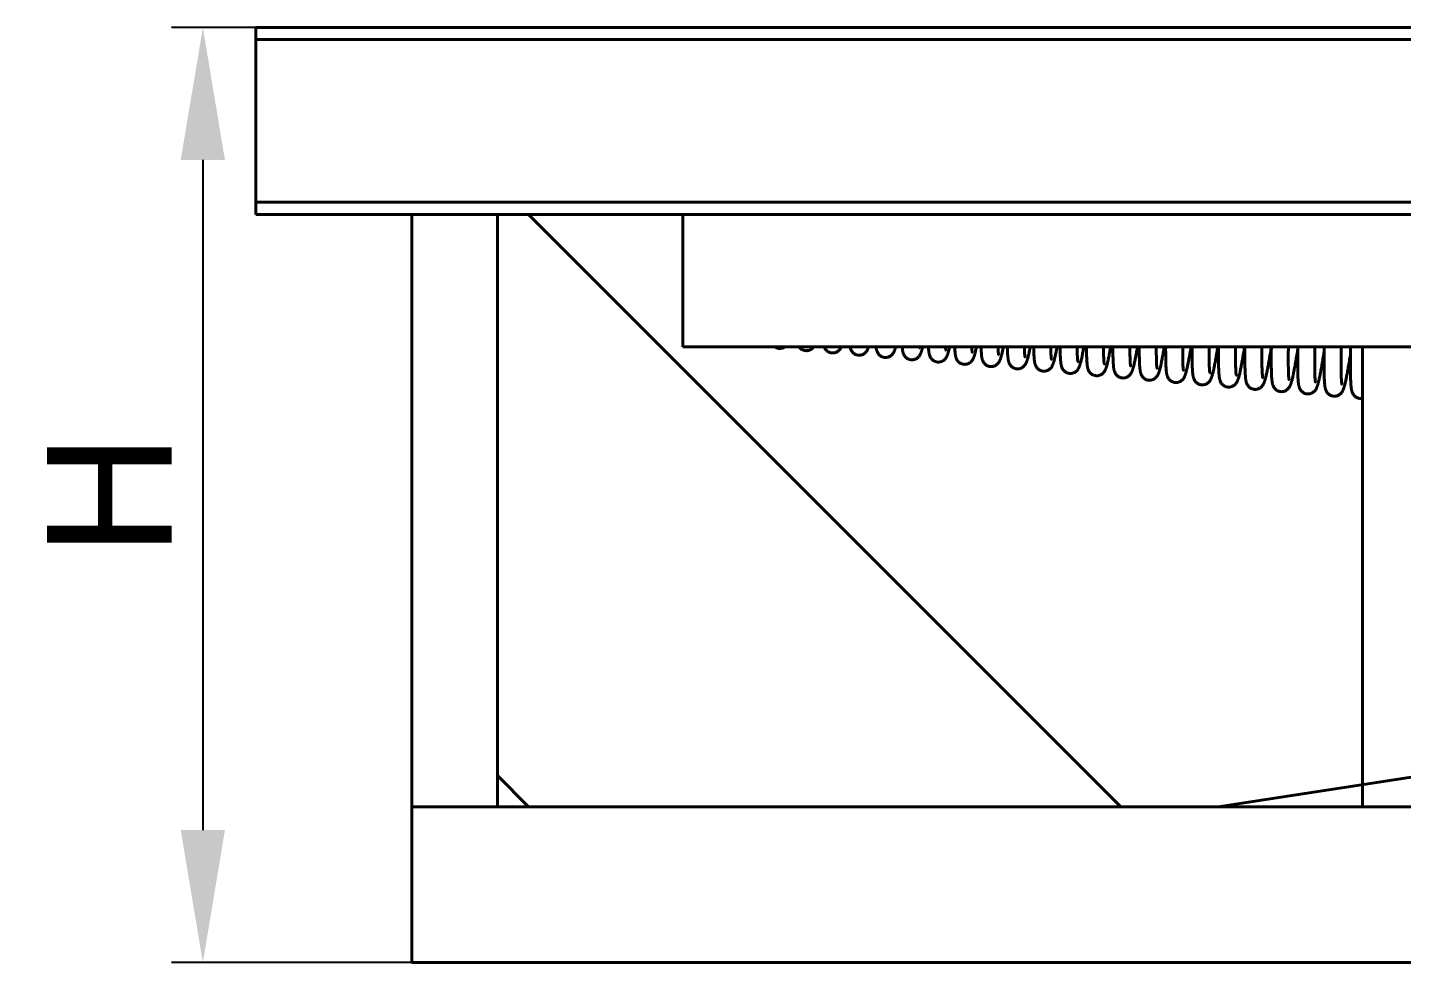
# Model space of a CAD drawing. Header units: millimetres. Extents: x 37284 to 53117, y 1996 to 6319.
# Drawn here: x 49339 to 50220, y 5558 to 6158 of the extents above; entities that cross this region are included whole.
import ezdxf

# ---------------------------------------------------------------- set-up
doc = ezdxf.new("R2010")
doc.units = ezdxf.units.MM
doc.linetypes.add('K5LT_BASIC', pattern=[0])
doc.layers.add('0 VIEW4', color=7, linetype='Continuous')
doc.styles.get("Standard").update_dxf_attribs({"font": 'verdana.TTF'})
doc.dimstyles.new('ISO-25', dxfattribs={"dimtxt": 80, "dimasz": 85, "dimexe": 20, "dimexo": 0, "dimgap": 20, "dimtad": 1, "dimtxsty": 'Standard', "dimcen": 2.5, "dimadec": 0, "dimazin": 0, "dimtfac": 1, "dimtmove": 0, "dimatfit": 3, "dimfxl": 1, "dimarcsym": 0})

# ---------------------------------------------------------------- blocks, each defined once
blk = doc.blocks.new('*D313')
at = {"color": 0, "lineweight": -2, "ltscale": 15}
for p, q in [((49485.5, 6157.96), (49431.51, 6157.96)), ((49451.51, 6072.96), (49451.51, 5642.96)), ((49585.5, 5557.96), (49431.51, 5557.96))]:
    blk.add_line(p, q, dxfattribs=at)
at = {"color": 0, "ltscale": 15}
for points in [[(49437.34, 6072.96), (49465.67, 6072.96), (49451.51, 6157.96)], [(49437.34, 5642.96), (49465.67, 5642.96), (49451.51, 5557.96)]]:
    blk.add_solid(points, dxfattribs=at)
at = {"layer": 'Defpoints', "color": 0, "ltscale": 15}
for p in [(49485.5, 6157.96), (49451.51, 5557.96), (49585.5, 5557.96)]:
    blk.add_point(p, dxfattribs=at)
at = {"color": 0, "ltscale": 15, "insert": (49391.51, 5857.96), "char_height": 80, "attachment_point": 5, "rotation": 90}
blk.add_mtext('H', dxfattribs=at)

msp = doc.modelspace()

# ---------------------------------------------------------------- linework, layer by layer
at = {"layer": '0 VIEW4', "color": 5, "linetype": 'K5LT_BASIC', "lineweight": 40}
for p, q in [((51845.518, 6157.963), (49485.496, 6157.963)), ((49485.496, 6154.663), (49485.496, 6157.963)), ((49485.496, 6150.163), (49485.496, 6154.663)), ((51845.518, 6150.163), (49485.496, 6150.163)), ((49485.496, 6142.663), (49485.496, 6150.163)), ((49485.496, 6053.263), (49485.496, 6142.663)), ((49485.496, 6045.763), (49485.496, 6053.263)), ((49485.496, 6041.263), (49485.496, 6045.763)), ((51845.518, 6045.763), (49485.496, 6045.763)), ((49485.496, 6037.963), (49485.496, 6041.263)), ((51845.518, 6037.963), (49485.496, 6037.963)), ((49585.496, 6037.963), (49585.496, 5657.963)), ((49640.496, 5677.963), (49640.496, 6037.963)), ((49640.496, 6037.963), (49640.496, 5657.963)), ((49660.496, 6037.963), (50040.496, 5657.963)), ((49759.496, 6037.963), (49759.496, 5952.963)), ((49759.496, 5952.963), (51774.518, 5952.963)), ((49911.228, 5952.35), (49911.227, 5952.351)), ((49928.165, 5950.889), (49928.164, 5950.89)), ((50195.496, 5657.963), (50195.496, 5952.963)), ((49945.102, 5949.428), (49945.101, 5949.429)), ((49962.039, 5947.967), (49962.038, 5947.967)), ((49978.976, 5946.505), (49978.975, 5946.506)), ((49995.913, 5945.044), (49995.912, 5945.045)), ((50012.85, 5943.583), (50012.85, 5943.583)), ((50029.787, 5942.121), (50029.787, 5942.122)), ((50046.724, 5940.66), (50046.724, 5940.661)), ((50063.661, 5939.199), (50063.661, 5939.2)), ((50080.598, 5937.738), (50080.598, 5937.738)), ((50097.536, 5936.276), (50097.535, 5936.277)), ((50114.473, 5934.815), (50114.472, 5934.816)), ((50131.41, 5933.354), (50131.409, 5933.355)), ((50148.347, 5931.893), (50148.346, 5931.893)), ((50165.284, 5930.431), (50165.283, 5930.432)), ((50182.221, 5928.97), (50182.22, 5928.971)), ((50866.931, 5775.121), (50102.808, 5657.963)), ((49660.496, 5657.963), (49640.496, 5677.963)), ((49640.496, 5657.963), (49585.496, 5657.963)), ((49585.496, 5654.525), (49585.496, 5657.963)), ((51775.518, 5657.963), (49585.496, 5657.963)), ((49585.496, 5652.044), (49585.496, 5654.525)), ((49585.496, 5649.967), (49585.496, 5652.044)), ((50040.496, 5657.963), (49660.496, 5657.963)), ((49585.496, 5643.019), (49585.496, 5649.967)), ((49585.496, 5572.906), (49585.496, 5643.019)), ((49585.496, 5565.958), (49585.496, 5572.906)), ((49585.496, 5563.881), (49585.496, 5565.958)), ((49585.496, 5561.4), (49585.496, 5563.881)), ((49585.496, 5557.963), (49585.496, 5561.4)), ((51775.518, 5557.963), (49585.496, 5557.963))]:
    msp.add_line(p, q, dxfattribs=at)
msp.add_arc((50194.345, 5925.524), 5.642, 265.078392, 281.767667, dxfattribs=at)
for points, knots in [([(49818.623, 5952.963), (49818.765, 5952.869), (49819.11, 5952.663), (49819.69, 5952.397), (49820.354, 5952.186), (49820.878, 5952.088), (49821.176, 5952.057), (49821.245, 5952.051)], [0, 0, 0, 0, 1.5158226, 3.5180566, 5.4783229, 7.4158511, 8, 8, 8, 8]), ([(49821.245, 5952.051), (49821.456, 5952.033), (49821.898, 5952.02), (49822.567, 5952.079), (49823.24, 5952.222), (49823.889, 5952.445), (49824.423, 5952.703), (49824.729, 5952.888), (49824.843, 5952.963)], [0, 0, 0, 0, 1.4600792, 3.0462321, 4.6463318, 6.2716913, 7.9400204, 9, 9, 9, 9]), ([(49834.036, 5952.963), (49834.128, 5952.835), (49834.369, 5952.528), (49834.818, 5952.061), (49835.383, 5951.604), (49835.988, 5951.229), (49836.627, 5950.936), (49837.291, 5950.725), (49837.815, 5950.627), (49838.113, 5950.596), (49838.182, 5950.59)], [0, 0, 0, 0, 1.269416, 3.0369322, 4.6556711, 6.1918982, 7.6765807, 9.1301437, 10.566846, 11, 11, 11, 11]), ([(49838.182, 5950.59), (49838.393, 5950.571), (49838.835, 5950.559), (49839.504, 5950.617), (49840.177, 5950.761), (49840.826, 5950.983), (49841.443, 5951.282), (49842.02, 5951.65), (49842.55, 5952.084), (49842.99, 5952.534), (49843.226, 5952.828), (49843.328, 5952.963)], [0, 0, 0, 0, 1.1365694, 2.3712784, 3.6168439, 4.8820724, 6.1807498, 7.5346426, 8.9787882, 10.5717422, 12, 12, 12, 12]), ([(49850.18, 5952.963), (49850.244, 5952.798), (49850.411, 5952.413), (49850.757, 5951.787), (49851.232, 5951.144), (49851.755, 5950.6), (49852.32, 5950.143), (49852.925, 5949.768), (49853.564, 5949.475), (49854.228, 5949.264), (49854.752, 5949.166), (49855.05, 5949.134), (49855.119, 5949.129)], [0, 0, 0, 0, 1.6269715, 3.6387997, 5.2615954, 6.6672413, 7.9545697, 9.1762792, 10.356997, 11.5129665, 12.6555272, 13, 13, 13, 13]), ([(49855.119, 5949.129), (49855.33, 5949.11), (49855.772, 5949.097), (49856.441, 5949.156), (49857.114, 5949.299), (49857.763, 5949.522), (49858.38, 5949.82), (49858.957, 5950.189), (49859.487, 5950.622), (49859.966, 5951.114), (49860.394, 5951.66), (49860.737, 5952.202), (49860.966, 5952.635), (49861.082, 5952.88), (49861.12, 5952.963)], [0, 0, 0, 0, 0.9545625, 1.9915489, 3.0376532, 4.1002718, 5.1909828, 6.3280672, 7.5409516, 8.8788146, 10.4173824, 12.2848153, 14.0744172, 15, 15, 15, 15]), ([(49866.683, 5952.963), (49866.7, 5952.887), (49866.737, 5952.725), (49866.8, 5952.473), (49866.875, 5952.203), (49866.962, 5951.923), (49867.099, 5951.531), (49867.321, 5951.001), (49867.694, 5950.326), (49868.169, 5949.683), (49868.692, 5949.138), (49869.257, 5948.682), (49869.862, 5948.307), (49870.501, 5948.013), (49871.165, 5947.802), (49871.689, 5947.705), (49871.987, 5947.673), (49872.056, 5947.667)], [0, 0, 0, 0, 0.8897731, 1.8945677, 2.8993624, 3.90263, 4.9006523, 6.896697, 8.8608122, 10.4451213, 11.8174305, 13.0742283, 14.2669634, 15.4196791, 16.5482333, 17.6636968, 18, 18, 18, 18]), ([(49872.056, 5947.667), (49872.267, 5947.649), (49872.709, 5947.636), (49873.378, 5947.695), (49874.051, 5947.838), (49874.7, 5948.061), (49875.317, 5948.359), (49875.894, 5948.728), (49876.424, 5949.161), (49876.903, 5949.652), (49877.331, 5950.199), (49877.674, 5950.741), (49877.906, 5951.179), (49878.063, 5951.512), (49878.173, 5951.761), (49878.273, 5952.001), (49878.366, 5952.239), (49878.484, 5952.557), (49878.568, 5952.798), (49878.622, 5952.963)], [0, 0, 0, 0, 0.9277731, 1.9356568, 2.9524027, 3.9851992, 5.0452998, 6.1504724, 7.3293177, 8.6296341, 10.1250225, 11.9400467, 13.6794241, 14.6330121, 15.5296936, 16.426375, 17.3205359, 18.2078795, 20, 20, 20, 20]), ([(49883.374, 5952.963), (49883.392, 5952.825), (49883.435, 5952.514), (49883.512, 5952.04), (49883.594, 5951.617), (49883.671, 5951.274), (49883.737, 5951.011), (49883.812, 5950.742), (49883.899, 5950.462), (49884.037, 5950.07), (49884.258, 5949.54), (49884.631, 5948.864), (49885.106, 5948.222), (49885.629, 5947.677), (49886.194, 5947.22), (49886.799, 5946.845), (49887.438, 5946.552), (49888.102, 5946.341), (49888.626, 5946.243), (49888.924, 5946.212), (49888.993, 5946.206)], [0, 0, 0, 0, 1.3769093, 3.1527623, 4.9279896, 5.825824, 6.7169245, 7.608025, 8.4977711, 9.3828656, 11.1530545, 12.8949267, 14.2999685, 15.5169987, 16.6315877, 17.6893628, 18.7116467, 19.7125031, 20.7017501, 21, 21, 21, 21]), ([(49888.993, 5946.206), (49889.204, 5946.188), (49889.646, 5946.175), (49890.315, 5946.234), (49890.988, 5946.377), (49891.638, 5946.6), (49892.254, 5946.898), (49892.831, 5947.267), (49893.361, 5947.7), (49893.841, 5948.191), (49894.268, 5948.737), (49894.611, 5949.28), (49894.843, 5949.718), (49895, 5950.051), (49895.11, 5950.299), (49895.21, 5950.539), (49895.303, 5950.777), (49895.421, 5951.094), (49895.558, 5951.491), (49895.712, 5951.975), (49895.857, 5952.463), (49895.951, 5952.796), (49895.996, 5952.963)], [0, 0, 0, 0, 0.8533343, 1.7803516, 2.7155201, 3.6654514, 4.6404961, 5.6569964, 6.7412584, 7.9372454, 9.3126532, 10.9820509, 12.5818714, 13.4589495, 14.2836867, 15.108424, 15.9308429, 16.7469915, 18.3792887, 19.9833826, 21.5286607, 23, 23, 23, 23]), ([(49900.156, 5952.963), (49900.18, 5952.69), (49900.223, 5952.233), (49900.294, 5951.618), (49900.366, 5951.091), (49900.449, 5950.579), (49900.531, 5950.156), (49900.608, 5949.813), (49900.674, 5949.55), (49900.749, 5949.28), (49900.836, 5949), (49900.974, 5948.609), (49901.195, 5948.079), (49901.568, 5947.403), (49902.043, 5946.76), (49902.566, 5946.216), (49903.131, 5945.759), (49903.736, 5945.384), (49904.375, 5945.091), (49905.039, 5944.88), (49905.563, 5944.782), (49905.861, 5944.751), (49905.931, 5944.745)], [0, 0, 0, 0, 2.1697722, 3.7664734, 5.362623, 6.9587727, 8.5543599, 9.36134, 10.1622676, 10.9631952, 11.7629056, 12.5584349, 14.1494936, 15.715101, 16.9779629, 18.0718384, 19.0736391, 20.0243752, 20.9432114, 21.8427884, 22.7319308, 23, 23, 23, 23]), ([(49905.931, 5944.745), (49906.141, 5944.726), (49906.583, 5944.714), (49907.253, 5944.772), (49907.925, 5944.916), (49908.575, 5945.138), (49909.191, 5945.437), (49909.768, 5945.805), (49910.298, 5946.238), (49910.778, 5946.73), (49911.205, 5947.276), (49911.548, 5947.818), (49911.78, 5948.257), (49911.938, 5948.589), (49912.047, 5948.838), (49912.147, 5949.078), (49912.24, 5949.316), (49912.358, 5949.633), (49912.495, 5950.03), (49912.649, 5950.514), (49912.819, 5951.085), (49913.024, 5951.829), (49913.194, 5952.496), (49913.295, 5952.911), (49913.307, 5952.963)], [0, 0, 0, 0, 0.7890239, 1.6461778, 2.5108686, 3.3892096, 4.2907714, 5.2306645, 6.2332126, 7.3390656, 8.6108176, 10.1544035, 11.6336556, 12.4446339, 13.2072159, 13.969798, 14.7302364, 15.484877, 16.9941583, 18.4773618, 19.9061821, 21.9945486, 24.632155, 25, 25, 25, 25]), ([(49911.129, 5952.963), (49911.143, 5952.852), (49911.171, 5952.656), (49911.2, 5952.482), (49911.218, 5952.393), (49911.227, 5952.354), (49911.228, 5952.348), (49911.227, 5952.351)], [0, 0, 0, 0, 2.3135279, 4.5829473, 5.7225778, 6.8593484, 8, 8, 8, 8]), ([(49916.988, 5952.963), (49917.01, 5952.591), (49917.064, 5951.803), (49917.147, 5950.889), (49917.231, 5950.157), (49917.303, 5949.63), (49917.386, 5949.118), (49917.468, 5948.695), (49917.545, 5948.352), (49917.611, 5948.089), (49917.686, 5947.819), (49917.773, 5947.539), (49917.911, 5947.148), (49918.132, 5946.618), (49918.505, 5945.942), (49918.98, 5945.299), (49919.503, 5944.755), (49920.069, 5944.298), (49920.673, 5943.923), (49921.312, 5943.629), (49921.976, 5943.419), (49922.5, 5943.321), (49922.798, 5943.289), (49922.868, 5943.283)], [0, 0, 0, 0, 2.3715481, 5.2445919, 6.6822518, 8.1194151, 9.5565783, 10.9932352, 11.7198351, 12.4409853, 13.1621356, 13.8821898, 14.5984795, 16.0310588, 17.4407221, 18.5777951, 19.5627139, 20.464729, 21.3207658, 22.1480803, 22.9580539, 23.7586322, 24, 24, 24, 24]), ([(49922.868, 5943.283), (49923.078, 5943.265), (49923.521, 5943.252), (49924.19, 5943.311), (49924.862, 5943.454), (49925.512, 5943.677), (49926.129, 5943.975), (49926.705, 5944.344), (49927.236, 5944.777), (49927.715, 5945.269), (49928.143, 5945.815), (49928.485, 5946.357), (49928.717, 5946.796), (49928.875, 5947.128), (49928.984, 5947.377), (49929.084, 5947.617), (49929.177, 5947.855), (49929.295, 5948.171), (49929.432, 5948.569), (49929.586, 5949.053), (49929.756, 5949.624), (49929.961, 5950.367), (49930.217, 5951.375), (49930.431, 5952.287), (49930.557, 5952.852), (49930.581, 5952.963)], [0, 0, 0, 0, 0.7245372, 1.5116362, 2.3056559, 3.1122104, 3.9400878, 4.8031637, 5.7237738, 6.7392458, 7.9070578, 9.3244868, 10.6828401, 11.4275373, 12.1277937, 12.8280501, 13.5263382, 14.2193022, 15.6052303, 16.9672121, 18.2792552, 20.1969401, 22.6189756, 25.3422736, 26, 26, 26, 26]), ([(49927.927, 5952.963), (49927.939, 5952.806), (49927.97, 5952.402), (49928.018, 5951.904), (49928.067, 5951.483), (49928.108, 5951.194), (49928.137, 5951.021), (49928.155, 5950.932), (49928.164, 5950.893), (49928.165, 5950.887), (49928.165, 5950.89)], [0, 0, 0, 0, 1.4117075, 3.805925, 5.4027788, 6.9993871, 8.5959955, 9.3977615, 10.1975156, 11, 11, 11, 11]), ([(49933.85, 5952.963), (49933.861, 5952.717), (49933.903, 5951.816), (49933.982, 5950.551), (49934.084, 5949.428), (49934.168, 5948.696), (49934.24, 5948.168), (49934.323, 5947.656), (49934.405, 5947.234), (49934.482, 5946.89), (49934.548, 5946.628), (49934.623, 5946.358), (49934.71, 5946.078), (49934.848, 5945.686), (49935.069, 5945.156), (49935.443, 5944.481), (49935.917, 5943.838), (49936.44, 5943.293), (49937.006, 5942.837), (49937.611, 5942.462), (49938.249, 5942.168), (49938.913, 5941.957), (49939.437, 5941.859), (49939.736, 5941.828), (49939.805, 5941.822)], [0, 0, 0, 0, 1.3144055, 4.9388596, 7.6037076, 8.937187, 10.2702059, 11.6032247, 12.9357738, 13.6097205, 14.2786124, 14.9475043, 15.6153796, 16.2797632, 17.6085303, 18.9160419, 19.9707166, 20.884263, 21.7209134, 22.5149173, 23.2822801, 24.0335588, 24.776123, 25, 25, 25, 25]), ([(49939.805, 5941.822), (49940.016, 5941.804), (49940.458, 5941.791), (49941.127, 5941.85), (49941.799, 5941.993), (49942.449, 5942.216), (49943.066, 5942.514), (49943.642, 5942.883), (49944.173, 5943.316), (49944.652, 5943.807), (49945.08, 5944.353), (49945.422, 5944.896), (49945.654, 5945.334), (49945.812, 5945.667), (49945.921, 5945.915), (49946.021, 5946.155), (49946.114, 5946.393), (49946.232, 5946.71), (49946.369, 5947.107), (49946.523, 5947.591), (49946.693, 5948.162), (49946.898, 5948.906), (49947.154, 5949.914), (49947.469, 5951.259), (49947.701, 5952.332), (49947.832, 5952.963)], [0, 0, 0, 0, 0.6551205, 1.3668087, 2.0847548, 2.8140345, 3.5625943, 4.3429803, 5.1753882, 6.0935695, 7.1494953, 8.4311227, 9.6593344, 10.3326834, 10.9658493, 11.5990153, 12.2304015, 12.8569738, 14.1101184, 15.3416108, 16.5279493, 18.2619038, 20.451888, 22.9142712, 26, 26, 26, 26]), ([(49944.777, 5952.963), (49944.786, 5952.782), (49944.823, 5952.074), (49944.884, 5951.18), (49944.955, 5950.443), (49945.004, 5950.022), (49945.045, 5949.733), (49945.075, 5949.56), (49945.092, 5949.471), (49945.101, 5949.431), (49945.102, 5949.426), (49945.102, 5949.429)], [0, 0, 0, 0, 1.0597904, 4.2874304, 6.2132758, 7.4977429, 8.7820125, 10.0662822, 10.7112016, 11.3545027, 12, 12, 12, 12]), ([(49950.733, 5952.963), (49950.757, 5952.188), (49950.814, 5950.771), (49950.919, 5949.09), (49951.021, 5947.966), (49951.105, 5947.234), (49951.177, 5946.707), (49951.26, 5946.195), (49951.342, 5945.772), (49951.419, 5945.429), (49951.485, 5945.166), (49951.56, 5944.897), (49951.647, 5944.617), (49951.785, 5944.225), (49952.006, 5943.695), (49952.38, 5943.019), (49952.854, 5942.376), (49953.377, 5941.832), (49953.943, 5941.375), (49954.548, 5941), (49955.186, 5940.707), (49955.85, 5940.496), (49956.374, 5940.398), (49956.673, 5940.367), (49956.742, 5940.361)], [0, 0, 0, 0, 3.4675466, 6.7625194, 9.1851191, 10.3973785, 11.6092191, 12.8210598, 14.0324734, 14.6451549, 15.2532411, 15.8613273, 16.4684893, 17.0724771, 18.2804525, 19.4691047, 20.4279041, 21.2584044, 22.018999, 22.7408239, 23.4384296, 24.1214132, 24.7964745, 25, 25, 25, 25]), ([(49956.742, 5940.361), (49956.953, 5940.342), (49957.395, 5940.33), (49958.064, 5940.389), (49958.737, 5940.532), (49959.386, 5940.755), (49960.003, 5941.053), (49960.579, 5941.422), (49961.11, 5941.855), (49961.589, 5942.346), (49962.017, 5942.892), (49962.359, 5943.435), (49962.591, 5943.873), (49962.749, 5944.206), (49962.859, 5944.454), (49962.958, 5944.694), (49963.051, 5944.932), (49963.169, 5945.249), (49963.306, 5945.646), (49963.46, 5946.13), (49963.63, 5946.701), (49963.835, 5947.445), (49964.091, 5948.453), (49964.429, 5949.895), (49964.758, 5951.427), (49964.99, 5952.581), (49965.066, 5952.963)], [0, 0, 0, 0, 0.6251826, 1.3043481, 1.9894852, 2.6854382, 3.3997902, 4.144514, 4.9388824, 5.8151044, 6.8227763, 8.0458357, 9.2179203, 9.8604984, 10.4647299, 11.0689613, 11.6714943, 12.2694334, 13.4653115, 14.640527, 15.7726519, 17.4273679, 19.5172737, 21.8671305, 25.3466359, 27, 27, 27, 27]), ([(49961.654, 5952.963), (49961.679, 5952.237), (49961.733, 5950.997), (49961.821, 5949.719), (49961.892, 5948.981), (49961.941, 5948.561), (49961.982, 5948.271), (49962.012, 5948.099), (49962.029, 5948.01), (49962.038, 5947.97), (49962.039, 5947.964), (49962.039, 5947.967)], [0, 0, 0, 0, 3.0494721, 5.6901055, 7.2656999, 8.3165626, 9.3672638, 10.4179649, 10.9455937, 11.4718984, 12, 12, 12, 12]), ([(49967.631, 5952.963), (49967.639, 5952.614), (49967.672, 5951.31), (49967.744, 5949.429), (49967.856, 5947.629), (49967.958, 5946.505), (49968.043, 5945.773), (49968.114, 5945.246), (49968.197, 5944.734), (49968.279, 5944.311), (49968.356, 5943.968), (49968.422, 5943.705), (49968.497, 5943.435), (49968.585, 5943.155), (49968.722, 5942.764), (49968.943, 5942.234), (49969.317, 5941.558), (49969.792, 5940.915), (49970.314, 5940.371), (49970.88, 5939.914), (49971.485, 5939.539), (49972.123, 5939.246), (49972.787, 5939.035), (49973.312, 5938.937), (49973.61, 5938.906), (49973.679, 5938.9)], [0, 0, 0, 0, 1.3939258, 5.3448047, 8.5055363, 10.8294363, 11.9923068, 13.1547756, 14.3172444, 15.4793036, 16.0670237, 16.6503358, 17.2336478, 17.8160733, 18.3954539, 19.5542149, 20.69444, 21.6141767, 22.4108415, 23.1404486, 23.8328655, 24.5020499, 25.1572079, 25.8047664, 26, 26, 26, 26]), ([(49973.679, 5938.9), (49973.89, 5938.881), (49974.332, 5938.868), (49975.001, 5938.927), (49975.674, 5939.07), (49976.323, 5939.293), (49976.94, 5939.592), (49977.517, 5939.96), (49978.047, 5940.393), (49978.526, 5940.885), (49978.954, 5941.431), (49979.297, 5941.973), (49979.528, 5942.412), (49979.686, 5942.744), (49979.796, 5942.993), (49979.895, 5943.233), (49979.988, 5943.471), (49980.106, 5943.788), (49980.243, 5944.185), (49980.398, 5944.669), (49980.567, 5945.24), (49980.773, 5945.983), (49981.029, 5946.992), (49981.366, 5948.434), (49981.784, 5950.384), (49982.114, 5952.053), (49982.288, 5952.963)], [0, 0, 0, 0, 0.5812507, 1.2126908, 1.8496831, 2.4967311, 3.1608851, 3.8532768, 4.5918245, 5.4064739, 6.3433362, 7.4804506, 8.5701722, 9.167596, 9.7293678, 10.2911395, 10.8513322, 11.4072538, 12.5190969, 13.6117294, 14.6642993, 16.2027375, 18.1457846, 20.3305157, 23.5655143, 27, 27, 27, 27]), ([(49978.549, 5952.963), (49978.559, 5952.56), (49978.594, 5951.296), (49978.665, 5949.608), (49978.758, 5948.257), (49978.829, 5947.52), (49978.878, 5947.099), (49978.919, 5946.81), (49978.949, 5946.637), (49978.966, 5946.548), (49978.975, 5946.509), (49978.976, 5946.503), (49978.976, 5946.506)], [0, 0, 0, 0, 1.4282514, 4.6564674, 7.1180217, 8.5867645, 9.5663612, 10.5458072, 11.5252533, 12.0171001, 12.5077125, 13, 13, 13, 13]), ([(49984.54, 5952.963), (49984.554, 5952.091), (49984.593, 5950.267), (49984.681, 5947.967), (49984.793, 5946.167), (49984.895, 5945.044), (49984.98, 5944.312), (49985.051, 5943.784), (49985.134, 5943.273), (49985.216, 5942.85), (49985.294, 5942.507), (49985.359, 5942.244), (49985.434, 5941.974), (49985.522, 5941.694), (49985.659, 5941.303), (49985.881, 5940.773), (49986.254, 5940.097), (49986.729, 5939.454), (49987.251, 5938.91), (49987.817, 5938.453), (49988.422, 5938.078), (49989.06, 5937.784), (49989.725, 5937.573), (49990.249, 5937.476), (49990.547, 5937.444), (49990.616, 5937.438)], [0, 0, 0, 0, 3.0619697, 6.7450188, 9.6914847, 11.8578477, 12.9418873, 14.0255524, 15.1092176, 16.1925008, 16.7403794, 17.2841488, 17.8279182, 18.3708611, 18.9109655, 19.9911742, 21.0541035, 21.9114914, 22.6541503, 23.3342974, 23.9797754, 24.6035958, 25.2143407, 25.8180013, 26, 26, 26, 26]), ([(49990.616, 5937.438), (49990.827, 5937.42), (49991.269, 5937.407), (49991.938, 5937.466), (49992.611, 5937.609), (49993.26, 5937.832), (49993.877, 5938.13), (49994.454, 5938.499), (49994.984, 5938.932), (49995.463, 5939.424), (49995.891, 5939.97), (49996.234, 5940.512), (49996.465, 5940.951), (49996.623, 5941.283), (49996.733, 5941.532), (49996.832, 5941.772), (49996.925, 5942.01), (49997.043, 5942.326), (49997.18, 5942.723), (49997.335, 5943.208), (49997.504, 5943.779), (49997.71, 5944.522), (49997.966, 5945.53), (49998.303, 5946.972), (49998.741, 5949.014), (49999.16, 5951.146), (49999.428, 5952.578), (49999.499, 5952.963)], [0, 0, 0, 0, 0.5653456, 1.1795071, 1.7990689, 2.4284113, 3.0743917, 3.7478369, 4.4661752, 5.2585328, 6.1697591, 7.2757578, 8.3356606, 8.9167367, 9.4631363, 10.009536, 10.5543997, 11.0951092, 12.1765282, 13.2392622, 14.2630299, 15.7593708, 17.6492489, 19.7741977, 22.9206748, 26.6631387, 28, 28, 28, 28]), ([(49995.457, 5952.963), (49995.472, 5952.022), (49995.514, 5950.229), (49995.603, 5948.147), (49995.696, 5946.796), (49995.766, 5946.059), (49995.816, 5945.638), (49995.856, 5945.349), (49995.886, 5945.176), (49995.903, 5945.087), (49995.912, 5945.048), (49995.914, 5945.042), (49995.913, 5945.045)], [0, 0, 0, 0, 2.7402488, 5.6024517, 7.7849166, 9.0871343, 9.9556649, 10.824062, 11.6924591, 12.1285406, 12.5635278, 13, 13, 13, 13]), ([(50001.458, 5952.963), (50001.461, 5952.669), (50001.478, 5951.272), (50001.524, 5948.969), (50001.618, 5946.506), (50001.73, 5944.706), (50001.832, 5943.583), (50001.917, 5942.85), (50001.988, 5942.323), (50002.071, 5941.811), (50002.153, 5941.389), (50002.231, 5941.045), (50002.296, 5940.782), (50002.371, 5940.513), (50002.459, 5940.233), (50002.596, 5939.841), (50002.818, 5939.311), (50003.191, 5938.636), (50003.666, 5937.993), (50004.188, 5937.448), (50004.754, 5936.991), (50005.359, 5936.617), (50005.997, 5936.323), (50006.662, 5936.112), (50007.186, 5936.014), (50007.484, 5935.983), (50007.553, 5935.977)], [0, 0, 0, 0, 0.9552963, 4.6143298, 8.2086891, 11.0842024, 13.1983983, 14.2563336, 15.3139035, 16.3714734, 17.4286707, 17.9633561, 18.4940312, 19.0247063, 19.5545749, 20.0816732, 21.13587, 22.1732034, 23.0099449, 23.7347202, 24.3984889, 25.0284235, 25.637222, 26.2332598, 26.8223839, 27, 27, 27, 27]), ([(50007.553, 5935.977), (50007.764, 5935.959), (50008.206, 5935.946), (50008.875, 5936.005), (50009.548, 5936.148), (50010.197, 5936.371), (50010.814, 5936.669), (50011.391, 5937.038), (50011.921, 5937.471), (50012.4, 5937.962), (50012.828, 5938.508), (50013.171, 5939.051), (50013.402, 5939.489), (50013.56, 5939.822), (50013.67, 5940.07), (50013.769, 5940.31), (50013.862, 5940.548), (50013.98, 5940.865), (50014.117, 5941.262), (50014.272, 5941.746), (50014.441, 5942.317), (50014.647, 5943.061), (50014.903, 5944.069), (50015.24, 5945.511), (50015.678, 5947.552), (50016.181, 5950.112), (50016.54, 5952.06), (50016.703, 5952.963)], [0, 0, 0, 0, 0.5338505, 1.1137975, 1.6988438, 2.2931259, 2.9031191, 3.5390471, 4.2173672, 4.9655831, 5.8260454, 6.8704296, 7.8712858, 8.4199905, 8.9359505, 9.4519106, 9.9664202, 10.4770071, 11.4981809, 12.5017106, 13.4684449, 14.8814255, 16.6660196, 18.6725887, 21.6437775, 25.1777509, 28, 28, 28, 28]), ([(50012.374, 5952.963), (50012.379, 5952.532), (50012.398, 5951.066), (50012.449, 5948.82), (50012.54, 5946.686), (50012.633, 5945.335), (50012.703, 5944.598), (50012.753, 5944.177), (50012.793, 5943.888), (50012.823, 5943.715), (50012.84, 5943.626), (50012.849, 5943.586), (50012.851, 5943.581), (50012.85, 5943.584)], [0, 0, 0, 0, 1.1483781, 4.0076365, 6.7952452, 8.9208311, 10.1891106, 11.0350058, 11.8807709, 12.726536, 13.1512525, 13.574903, 14, 14, 14, 14]), ([(50018.384, 5952.963), (50018.388, 5952.157), (50018.406, 5950.245), (50018.461, 5947.508), (50018.555, 5945.045), (50018.668, 5943.245), (50018.769, 5942.121), (50018.854, 5941.389), (50018.926, 5940.862), (50019.008, 5940.35), (50019.09, 5939.927), (50019.168, 5939.584), (50019.233, 5939.321), (50019.309, 5939.051), (50019.396, 5938.771), (50019.533, 5938.38), (50019.755, 5937.85), (50020.128, 5937.174), (50020.603, 5936.531), (50021.125, 5935.987), (50021.691, 5935.53), (50022.296, 5935.155), (50022.934, 5934.862), (50023.599, 5934.651), (50024.123, 5934.553), (50024.421, 5934.522), (50024.49, 5934.516)], [0, 0, 0, 0, 2.368182, 5.8287184, 9.2280892, 11.9476103, 13.9471143, 14.9476582, 15.9478566, 16.9480549, 17.9479008, 18.4535803, 18.9554671, 19.4573539, 19.9584779, 20.456982, 21.4539901, 22.4350498, 23.2263993, 23.9118566, 24.5396169, 25.1353785, 25.7111506, 26.2748543, 26.8320193, 27, 27, 27, 27]), ([(50024.49, 5934.516), (50024.701, 5934.497), (50025.143, 5934.485), (50025.812, 5934.543), (50026.485, 5934.687), (50027.134, 5934.909), (50027.751, 5935.208), (50028.328, 5935.576), (50028.858, 5936.01), (50029.337, 5936.501), (50029.765, 5937.047), (50030.108, 5937.589), (50030.34, 5938.028), (50030.497, 5938.361), (50030.607, 5938.609), (50030.706, 5938.849), (50030.8, 5939.087), (50030.917, 5939.404), (50031.055, 5939.801), (50031.209, 5940.285), (50031.378, 5940.856), (50031.584, 5941.6), (50031.84, 5942.608), (50032.177, 5944.05), (50032.615, 5946.091), (50033.16, 5948.865), (50033.606, 5951.301), (50033.858, 5952.725), (50033.9, 5952.963)], [0, 0, 0, 0, 0.5249484, 1.0952247, 1.6705152, 2.2548875, 2.8547089, 3.4800327, 4.1470417, 4.8827809, 5.7288949, 6.7558637, 7.7400304, 8.2795853, 8.7869416, 9.2942979, 9.800228, 10.3023007, 11.3064462, 12.2932419, 13.2438556, 14.6332744, 16.38811, 18.3612192, 21.2828627, 24.7579064, 28.2985741, 29, 29, 29, 29]), ([(50029.299, 5952.963), (50029.305, 5952.009), (50029.325, 5950.023), (50029.386, 5947.359), (50029.477, 5945.225), (50029.57, 5943.873), (50029.64, 5943.136), (50029.69, 5942.715), (50029.73, 5942.426), (50029.76, 5942.254), (50029.778, 5942.164), (50029.786, 5942.125), (50029.788, 5942.119), (50029.787, 5942.122)], [0, 0, 0, 0, 2.2124442, 4.8349667, 7.3917719, 9.3413673, 10.504638, 11.2804962, 12.0562351, 12.8319741, 13.2215256, 13.6100995, 14, 14, 14, 14]), ([(50035.315, 5952.963), (50035.318, 5951.628), (50035.335, 5949.2), (50035.398, 5946.047), (50035.492, 5943.584), (50035.605, 5941.784), (50035.706, 5940.66), (50035.791, 5939.928), (50035.863, 5939.401), (50035.945, 5938.889), (50036.027, 5938.466), (50036.105, 5938.123), (50036.171, 5937.86), (50036.246, 5937.59), (50036.333, 5937.31), (50036.47, 5936.919), (50036.692, 5936.389), (50037.065, 5935.713), (50037.54, 5935.07), (50038.063, 5934.526), (50038.628, 5934.069), (50039.233, 5933.694), (50039.872, 5933.401), (50040.536, 5933.19), (50041.06, 5933.092), (50041.358, 5933.061), (50041.427, 5933.055)], [0, 0, 0, 0, 3.5853818, 6.8749133, 10.1063016, 12.6914355, 14.5921325, 15.5432338, 16.4940066, 17.4447793, 18.3952171, 18.8759081, 19.3529937, 19.8300794, 20.30644, 20.7803101, 21.7280504, 22.6606302, 23.4128746, 24.0644596, 24.6611986, 25.2275202, 25.7748401, 26.3106879, 26.8403202, 27, 27, 27, 27]), ([(50041.427, 5933.055), (50041.638, 5933.036), (50042.08, 5933.023), (50042.749, 5933.082), (50043.422, 5933.225), (50044.071, 5933.448), (50044.688, 5933.746), (50045.265, 5934.115), (50045.795, 5934.548), (50046.274, 5935.04), (50046.702, 5935.586), (50047.045, 5936.128), (50047.277, 5936.567), (50047.434, 5936.899), (50047.544, 5937.148), (50047.643, 5937.388), (50047.737, 5937.626), (50047.854, 5937.943), (50047.992, 5938.34), (50048.146, 5938.824), (50048.316, 5939.395), (50048.521, 5940.138), (50048.777, 5941.147), (50049.114, 5942.589), (50049.552, 5944.63), (50050.097, 5947.404), (50050.625, 5950.285), (50050.964, 5952.22), (50051.092, 5952.963)], [0, 0, 0, 0, 0.500598, 1.0444212, 1.5930262, 2.1502916, 2.7222895, 3.3186068, 3.9546756, 4.6562866, 5.4631525, 6.442484, 7.3809988, 7.8955258, 8.3793477, 8.8631695, 9.3456314, 9.8244148, 10.7819817, 11.7230035, 12.6295217, 13.9544905, 15.6279258, 17.5095096, 20.2956289, 23.609478, 26.9859072, 29, 29, 29, 29]), ([(50046.231, 5952.963), (50046.234, 5951.467), (50046.253, 5948.96), (50046.323, 5945.897), (50046.414, 5943.763), (50046.507, 5942.412), (50046.577, 5941.675), (50046.627, 5941.254), (50046.667, 5940.965), (50046.697, 5940.792), (50046.715, 5940.703), (50046.723, 5940.664), (50046.725, 5940.658), (50046.724, 5940.661)], [0, 0, 0, 0, 3.074053, 5.5048828, 7.8747989, 9.681889, 10.7601307, 11.4792777, 12.1983142, 12.9173507, 13.278428, 13.6385992, 14, 14, 14, 14]), ([(50052.252, 5952.963), (50052.251, 5952.367), (50052.252, 5950.526), (50052.273, 5947.658), (50052.335, 5944.585), (50052.429, 5942.122), (50052.542, 5940.322), (50052.643, 5939.199), (50052.728, 5938.467), (50052.8, 5937.939), (50052.883, 5937.428), (50052.964, 5937.005), (50053.042, 5936.662), (50053.108, 5936.399), (50053.183, 5936.129), (50053.27, 5935.849), (50053.407, 5935.458), (50053.629, 5934.927), (50054.002, 5934.252), (50054.477, 5933.609), (50055, 5933.064), (50055.565, 5932.608), (50056.17, 5932.233), (50056.809, 5931.939), (50057.473, 5931.728), (50057.997, 5931.631), (50058.295, 5931.599), (50058.364, 5931.593)], [0, 0, 0, 0, 1.5295617, 4.8213905, 8.077765, 11.2765824, 13.8356593, 15.7171981, 16.6587128, 17.5999022, 18.5410916, 19.4819494, 19.9577952, 20.4300721, 20.902349, 21.3739081, 21.8430018, 22.7811892, 23.7043691, 24.4490312, 25.0940485, 25.6847727, 26.245386, 26.7871891, 27.3176359, 27.8419297, 28, 28, 28, 28]), ([(50058.364, 5931.593), (50058.575, 5931.575), (50059.017, 5931.562), (50059.686, 5931.621), (50060.359, 5931.764), (50061.008, 5931.987), (50061.625, 5932.285), (50062.202, 5932.654), (50062.732, 5933.087), (50063.211, 5933.578), (50063.639, 5934.125), (50063.982, 5934.667), (50064.214, 5935.105), (50064.371, 5935.438), (50064.481, 5935.687), (50064.581, 5935.927), (50064.674, 5936.165), (50064.791, 5936.481), (50064.929, 5936.878), (50065.083, 5937.363), (50065.253, 5937.934), (50065.458, 5938.677), (50065.714, 5939.685), (50066.051, 5941.127), (50066.489, 5943.169), (50067.034, 5945.942), (50067.641, 5949.254), (50068.065, 5951.701), (50068.279, 5952.963)], [0, 0, 0, 0, 0.4791261, 0.9996235, 1.5246974, 2.0580604, 2.6055239, 3.1762637, 3.78505, 4.4565672, 5.2288246, 6.1661502, 7.0644099, 7.5568676, 8.0199372, 8.4830068, 8.9447747, 9.4030219, 10.3195165, 11.2201755, 12.087811, 13.3559487, 14.9576062, 16.7584844, 19.4251003, 22.5968104, 25.8284164, 29, 29, 29, 29]), ([(50063.167, 5952.963), (50063.166, 5952.161), (50063.169, 5950.171), (50063.196, 5947.264), (50063.26, 5944.436), (50063.351, 5942.302), (50063.444, 5940.951), (50063.514, 5940.214), (50063.564, 5939.793), (50063.605, 5939.504), (50063.634, 5939.331), (50063.652, 5939.242), (50063.66, 5939.202), (50063.662, 5939.197), (50063.661, 5939.2)], [0, 0, 0, 0, 1.5868338, 4.0605183, 6.4943594, 8.8672112, 10.6765399, 11.7561173, 12.4761552, 13.1960823, 13.9160095, 14.2775341, 14.6381515, 15, 15, 15, 15]), ([(50069.193, 5952.963), (50069.189, 5951.853), (50069.186, 5949.502), (50069.211, 5946.196), (50069.272, 5943.124), (50069.366, 5940.661), (50069.479, 5938.861), (50069.581, 5937.738), (50069.665, 5937.005), (50069.737, 5936.478), (50069.82, 5935.966), (50069.902, 5935.544), (50069.979, 5935.2), (50070.045, 5934.937), (50070.12, 5934.668), (50070.207, 5934.388), (50070.344, 5933.996), (50070.566, 5933.466), (50070.939, 5932.79), (50071.414, 5932.148), (50071.937, 5931.603), (50072.502, 5931.146), (50073.107, 5930.772), (50073.746, 5930.478), (50074.41, 5930.267), (50074.934, 5930.169), (50075.232, 5930.138), (50075.301, 5930.132)], [0, 0, 0, 0, 2.643992, 5.7972317, 8.9165098, 11.9806539, 14.4319913, 16.2343156, 17.1361916, 18.0377561, 18.9393205, 19.8405673, 20.2963796, 20.7487731, 21.2011667, 21.6528727, 22.1022172, 23.0009061, 23.8852192, 24.5985303, 25.2163918, 25.7822459, 26.3192569, 26.8382496, 27.346364, 27.8485846, 28, 28, 28, 28]), ([(50075.301, 5930.132), (50075.512, 5930.114), (50075.954, 5930.101), (50076.623, 5930.16), (50077.296, 5930.303), (50077.945, 5930.526), (50078.562, 5930.824), (50079.139, 5931.193), (50079.669, 5931.626), (50080.148, 5932.117), (50080.576, 5932.663), (50080.919, 5933.206), (50081.151, 5933.644), (50081.308, 5933.977), (50081.418, 5934.225), (50081.518, 5934.465), (50081.611, 5934.703), (50081.729, 5935.02), (50081.866, 5935.417), (50082.02, 5935.901), (50082.19, 5936.472), (50082.395, 5937.216), (50082.651, 5938.224), (50082.988, 5939.666), (50083.426, 5941.707), (50083.972, 5944.481), (50084.584, 5947.826), (50085.089, 5950.738), (50085.387, 5952.508), (50085.463, 5952.963)], [0, 0, 0, 0, 0.4758504, 0.9927892, 1.5142733, 2.0439898, 2.5877103, 3.1545481, 3.7591723, 4.4260984, 5.193076, 6.1239933, 7.0161117, 7.5052025, 7.9651061, 8.4250098, 8.8836207, 9.338735, 10.2489636, 11.143465, 12.0051686, 13.2646362, 14.8553435, 16.6439094, 19.292294, 22.4423196, 25.6518316, 28.898355, 30, 30, 30, 30]), ([(50080.108, 5952.963), (50080.103, 5951.638), (50080.102, 5949.133), (50080.133, 5945.802), (50080.197, 5942.975), (50080.288, 5940.841), (50080.381, 5939.49), (50080.451, 5938.753), (50080.501, 5938.332), (50080.542, 5938.042), (50080.571, 5937.87), (50080.589, 5937.781), (50080.598, 5937.741), (50080.599, 5937.736), (50080.598, 5937.738)], [0, 0, 0, 0, 2.3839091, 4.7105953, 6.9998057, 9.2316512, 10.9334608, 11.9488845, 12.6261342, 13.3032799, 13.9804255, 14.3204665, 14.6596543, 15, 15, 15, 15]), ([(50086.138, 5952.963), (50086.136, 5952.698), (50086.127, 5951.075), (50086.122, 5948.238), (50086.148, 5944.735), (50086.209, 5941.663), (50086.303, 5939.2), (50086.416, 5937.4), (50086.518, 5936.276), (50086.602, 5935.544), (50086.674, 5935.017), (50086.757, 5934.505), (50086.839, 5934.082), (50086.916, 5933.739), (50086.982, 5933.476), (50087.057, 5933.206), (50087.144, 5932.926), (50087.282, 5932.535), (50087.503, 5932.005), (50087.876, 5931.329), (50088.351, 5930.686), (50088.874, 5930.142), (50089.439, 5929.685), (50090.044, 5929.31), (50090.683, 5929.017), (50091.347, 5928.806), (50091.871, 5928.708), (50092.169, 5928.677), (50092.238, 5928.671)], [0, 0, 0, 0, 0.6109507, 3.7698194, 6.9074114, 10.0112103, 13.0601488, 15.4993217, 17.292702, 18.1901025, 19.087193, 19.9842835, 20.8810579, 21.3346083, 21.7847569, 22.2349055, 22.6843699, 23.1314845, 24.0257137, 24.9056385, 25.6154099, 26.2302052, 26.7932514, 27.3275974, 27.8440147, 28.3496077, 28.849336, 29, 29, 29, 29]), ([(50092.238, 5928.671), (50092.449, 5928.652), (50092.891, 5928.64), (50093.56, 5928.698), (50094.233, 5928.842), (50094.882, 5929.064), (50095.499, 5929.363), (50096.076, 5929.731), (50096.606, 5930.165), (50097.086, 5930.656), (50097.513, 5931.202), (50097.856, 5931.744), (50098.088, 5932.183), (50098.245, 5932.515), (50098.355, 5932.764), (50098.455, 5933.004), (50098.548, 5933.242), (50098.666, 5933.559), (50098.803, 5933.956), (50098.957, 5934.44), (50099.127, 5935.011), (50099.332, 5935.755), (50099.588, 5936.763), (50099.926, 5938.205), (50100.363, 5940.246), (50100.909, 5943.02), (50101.521, 5946.365), (50102.104, 5949.727), (50102.485, 5952.004), (50102.643, 5952.963)], [0, 0, 0, 0, 0.4580434, 0.9556376, 1.457607, 1.9675007, 2.4908745, 3.0365004, 3.6184986, 4.2604674, 4.9987436, 5.8948246, 6.7535587, 7.224347, 7.6670404, 8.1097338, 8.5511828, 8.989266, 9.8654326, 10.7264605, 11.5559179, 12.7682544, 14.2994351, 16.0210703, 18.5703485, 21.6024956, 24.6919031, 27.8169369, 30, 30, 30, 30]), ([(50097.053, 5952.963), (50097.05, 5952.45), (50097.04, 5950.619), (50097.039, 5947.657), (50097.07, 5944.341), (50097.134, 5941.513), (50097.225, 5939.38), (50097.318, 5938.028), (50097.388, 5937.291), (50097.438, 5936.87), (50097.479, 5936.581), (50097.508, 5936.408), (50097.526, 5936.319), (50097.535, 5936.28), (50097.536, 5936.274), (50097.535, 5936.277)], [0, 0, 0, 0, 0.9029001, 3.275432, 5.6221238, 7.9310175, 10.1820532, 11.8984954, 12.9226501, 13.605723, 14.2886909, 14.9716589, 15.3146237, 15.6567279, 16, 16, 16, 16]), ([(50103.085, 5952.963), (50103.079, 5952.198), (50103.065, 5950.069), (50103.059, 5946.776), (50103.085, 5943.274), (50103.146, 5940.202), (50103.24, 5937.738), (50103.353, 5935.939), (50103.455, 5934.815), (50103.539, 5934.083), (50103.611, 5933.556), (50103.694, 5933.044), (50103.776, 5932.621), (50103.853, 5932.278), (50103.919, 5932.015), (50103.994, 5931.745), (50104.081, 5931.465), (50104.219, 5931.074), (50104.44, 5930.544), (50104.813, 5929.868), (50105.288, 5929.225), (50105.811, 5928.681), (50106.376, 5928.224), (50106.981, 5927.849), (50107.62, 5927.555), (50108.284, 5927.345), (50108.808, 5927.247), (50109.106, 5927.215), (50109.176, 5927.209)], [0, 0, 0, 0, 1.6570682, 4.6995347, 7.7215085, 10.7109345, 13.6475217, 15.9968126, 17.7241081, 18.58844, 19.4524733, 20.3165066, 21.1802355, 21.6170728, 22.0506337, 22.4841947, 22.9170967, 23.3477354, 24.2090128, 25.056513, 25.7401298, 26.3322703, 26.8745686, 27.3892243, 27.886612, 28.3735742, 28.8548879, 29, 29, 29, 29]), ([(50109.176, 5927.209), (50109.386, 5927.191), (50109.828, 5927.178), (50110.497, 5927.237), (50111.17, 5927.38), (50111.82, 5927.603), (50112.436, 5927.901), (50113.013, 5928.27), (50113.543, 5928.703), (50114.023, 5929.195), (50114.45, 5929.741), (50114.793, 5930.283), (50115.025, 5930.722), (50115.182, 5931.054), (50115.292, 5931.303), (50115.392, 5931.543), (50115.485, 5931.781), (50115.603, 5932.097), (50115.74, 5932.495), (50115.894, 5932.979), (50116.064, 5933.55), (50116.269, 5934.293), (50116.525, 5935.302), (50116.863, 5936.743), (50117.3, 5938.785), (50117.846, 5941.558), (50118.458, 5944.904), (50119.117, 5948.704), (50119.58, 5951.489), (50119.821, 5952.963)], [0, 0, 0, 0, 0.4418994, 0.9219556, 1.4062329, 1.8981551, 2.4030823, 2.9294773, 3.4909627, 4.1103049, 4.8225602, 5.6870583, 6.5155258, 6.969721, 7.3968114, 7.8239018, 8.2497917, 8.6724345, 9.5177201, 10.3484006, 11.1486233, 12.3182304, 13.7954438, 15.456399, 17.9158265, 20.841104, 23.8216236, 26.8365139, 30, 30, 30, 30]), ([(50114.001, 5952.963), (50113.992, 5951.943), (50113.977, 5949.604), (50113.976, 5946.196), (50114.007, 5942.88), (50114.071, 5940.052), (50114.162, 5937.918), (50114.255, 5936.567), (50114.326, 5935.83), (50114.375, 5935.409), (50114.416, 5935.12), (50114.445, 5934.947), (50114.463, 5934.858), (50114.472, 5934.819), (50114.473, 5934.813), (50114.472, 5934.816)], [0, 0, 0, 0, 1.6620504, 3.9152807, 6.1439702, 8.3367624, 10.4746058, 12.1047376, 13.0773931, 13.7261181, 14.3747433, 15.0233685, 15.3490875, 15.6739891, 16, 16, 16, 16]), ([(50120.036, 5952.963), (50120.023, 5951.689), (50120.002, 5949.053), (50119.996, 5945.315), (50120.022, 5941.812), (50120.083, 5938.74), (50120.177, 5936.277), (50120.29, 5934.477), (50120.392, 5933.354), (50120.476, 5932.622), (50120.548, 5932.094), (50120.631, 5931.583), (50120.713, 5931.16), (50120.79, 5930.816), (50120.856, 5930.554), (50120.931, 5930.284), (50121.018, 5930.004), (50121.156, 5929.612), (50121.377, 5929.082), (50121.75, 5928.407), (50122.225, 5927.764), (50122.748, 5927.219), (50123.314, 5926.763), (50123.918, 5926.388), (50124.557, 5926.094), (50125.221, 5925.883), (50125.745, 5925.785), (50126.043, 5925.754), (50126.113, 5925.748)], [0, 0, 0, 0, 2.6072202, 5.5439627, 8.4609245, 11.3464695, 14.1810119, 16.4486663, 18.1159392, 18.950236, 19.7842447, 20.6182533, 21.4519681, 21.8736255, 22.2921204, 22.7106154, 23.1284742, 23.5441485, 24.375497, 25.193547, 25.8534085, 26.4249725, 26.9484262, 27.4451979, 27.9253016, 28.3953421, 28.8599304, 29, 29, 29, 29]), ([(50126.113, 5925.748), (50126.323, 5925.73), (50126.766, 5925.717), (50127.435, 5925.776), (50128.107, 5925.919), (50128.757, 5926.142), (50129.373, 5926.44), (50129.95, 5926.809), (50130.481, 5927.242), (50130.96, 5927.733), (50131.387, 5928.279), (50131.73, 5928.822), (50131.962, 5929.26), (50132.12, 5929.593), (50132.229, 5929.841), (50132.329, 5930.082), (50132.422, 5930.32), (50132.54, 5930.636), (50132.677, 5931.033), (50132.831, 5931.517), (50133.001, 5932.088), (50133.206, 5932.832), (50133.462, 5933.84), (50133.8, 5935.282), (50134.238, 5937.323), (50134.783, 5940.097), (50135.395, 5943.442), (50136.045, 5947.19), (50136.582, 5950.421), (50136.901, 5952.378), (50136.988, 5952.914)], [0, 0, 0, 0, 0.441889, 0.9219338, 1.4061996, 1.8981102, 2.4030254, 2.929408, 3.4908801, 4.1102077, 4.8224461, 5.6869238, 6.5153717, 6.9695561, 7.3966364, 7.8237167, 8.2495965, 8.6722293, 9.5174949, 10.3481558, 11.1483595, 12.3179389, 13.7951174, 15.4560333, 17.9154027, 20.8406109, 23.82106, 26.835879, 29.8725075, 31, 31, 31, 31]), ([(50130.951, 5952.963), (50130.936, 5951.427), (50130.915, 5948.578), (50130.913, 5944.735), (50130.944, 5941.419), (50131.008, 5938.591), (50131.099, 5936.457), (50131.192, 5935.106), (50131.263, 5934.369), (50131.312, 5933.948), (50131.353, 5933.659), (50131.382, 5933.486), (50131.4, 5933.397), (50131.409, 5933.357), (50131.41, 5933.352), (50131.409, 5933.355)], [0, 0, 0, 0, 2.3326872, 4.4805259, 6.6049717, 8.6951992, 10.7330481, 12.2869328, 13.2140938, 13.8324756, 14.4507623, 15.069049, 15.379533, 15.6892378, 16, 16, 16, 16]), ([(50136.988, 5952.963), (50136.985, 5952.641), (50136.965, 5950.861), (50136.94, 5947.743), (50136.933, 5943.854), (50136.959, 5940.351), (50137.02, 5937.279), (50137.114, 5934.816), (50137.227, 5933.016), (50137.329, 5931.893), (50137.413, 5931.16), (50137.485, 5930.633), (50137.568, 5930.121), (50137.65, 5929.698), (50137.727, 5929.355), (50137.793, 5929.092), (50137.868, 5928.823), (50137.955, 5928.543), (50138.093, 5928.151), (50138.314, 5927.621), (50138.688, 5926.945), (50139.162, 5926.303), (50139.685, 5925.758), (50140.251, 5925.301), (50140.856, 5924.926), (50141.494, 5924.633), (50142.158, 5924.422), (50142.682, 5924.324), (50142.98, 5924.293), (50143.05, 5924.287)], [0, 0, 0, 0, 0.6454784, 3.5958224, 6.5338331, 9.4520547, 12.3388458, 15.1746123, 17.443246, 19.1112389, 19.945896, 20.7802648, 21.6146336, 22.4487084, 22.870548, 23.2892236, 23.7078993, 24.1259386, 24.5417924, 25.3734999, 26.1919032, 26.8520496, 27.4238604, 27.9475402, 28.4445265, 28.9248375, 29.395081, 29.8598699, 30, 30, 30, 30]), ([(50143.05, 5924.287), (50143.261, 5924.269), (50143.703, 5924.256), (50144.372, 5924.315), (50145.044, 5924.458), (50145.694, 5924.681), (50146.311, 5924.979), (50146.887, 5925.348), (50147.418, 5925.781), (50147.897, 5926.272), (50148.325, 5926.818), (50148.667, 5927.361), (50148.899, 5927.799), (50149.057, 5928.132), (50149.166, 5928.38), (50149.266, 5928.62), (50149.359, 5928.858), (50149.477, 5929.175), (50149.614, 5929.572), (50149.768, 5930.056), (50149.938, 5930.627), (50150.143, 5931.371), (50150.399, 5932.379), (50150.737, 5933.821), (50151.175, 5935.862), (50151.72, 5938.636), (50152.332, 5941.981), (50152.982, 5945.729), (50153.519, 5948.96), (50153.838, 5950.917), (50153.925, 5951.452)], [0, 0, 0, 0, 0.441889, 0.9219338, 1.4061996, 1.8981102, 2.4030254, 2.929408, 3.4908801, 4.1102077, 4.8224461, 5.6869238, 6.5153717, 6.9695561, 7.3966364, 7.8237167, 8.2495965, 8.6722293, 9.5174949, 10.3481558, 11.1483595, 12.3179389, 13.7951174, 15.4560333, 17.9154027, 20.8406109, 23.82106, 26.835879, 29.8725075, 31, 31, 31, 31]), ([(50147.904, 5952.963), (50147.897, 5952.358), (50147.875, 5950.323), (50147.852, 5947.019), (50147.85, 5943.273), (50147.881, 5939.957), (50147.945, 5937.13), (50148.036, 5934.996), (50148.129, 5933.645), (50148.2, 5932.907), (50148.249, 5932.487), (50148.29, 5932.197), (50148.32, 5932.025), (50148.337, 5931.936), (50148.346, 5931.896), (50148.347, 5931.89), (50148.347, 5931.893)], [0, 0, 0, 0, 0.9151927, 3.1141051, 5.2962943, 7.4547165, 9.5783731, 11.6488134, 13.2275495, 14.1695386, 14.7978102, 15.4259852, 16.0541603, 16.3696098, 16.6842678, 17, 17, 17, 17]), ([(50153.943, 5952.963), (50153.933, 5952.144), (50153.906, 5949.863), (50153.877, 5946.282), (50153.87, 5942.393), (50153.896, 5938.89), (50153.957, 5935.818), (50154.051, 5933.355), (50154.164, 5931.555), (50154.266, 5930.431), (50154.35, 5929.699), (50154.422, 5929.172), (50154.505, 5928.66), (50154.587, 5928.237), (50154.664, 5927.894), (50154.73, 5927.631), (50154.805, 5927.361), (50154.892, 5927.081), (50155.03, 5926.69), (50155.251, 5926.16), (50155.625, 5925.484), (50156.099, 5924.841), (50156.622, 5924.297), (50157.188, 5923.84), (50157.793, 5923.465), (50158.431, 5923.172), (50159.095, 5922.961), (50159.619, 5922.863), (50159.918, 5922.832), (50159.987, 5922.826)], [0, 0, 0, 0, 1.5643758, 4.4223639, 7.2684048, 10.095276, 12.8917006, 15.6386979, 17.8363155, 19.4520946, 20.260624, 21.0688742, 21.8771244, 22.6850898, 23.0937243, 23.499294, 23.9048637, 24.3098169, 24.7126531, 25.5183253, 26.3111097, 26.9505913, 27.5045025, 28.0117892, 28.4932181, 28.9584938, 29.4140171, 29.8642565, 30, 30, 30, 30]), ([(50164.859, 5952.963), (50164.845, 5951.855), (50164.816, 5949.317), (50164.789, 5945.558), (50164.787, 5941.812), (50164.818, 5938.496), (50164.883, 5935.668), (50164.973, 5933.534), (50165.066, 5932.183), (50165.137, 5931.446), (50165.186, 5931.025), (50165.227, 5930.736), (50165.257, 5930.563), (50165.274, 5930.474), (50165.283, 5930.435), (50165.284, 5930.429), (50165.284, 5930.432)], [0, 0, 0, 0, 1.5775345, 3.6858999, 5.7782307, 7.8477732, 9.8839816, 11.8691651, 13.3828919, 14.2860917, 14.8884922, 15.4908002, 16.0931081, 16.3955681, 16.697269, 17, 17, 17, 17]), ([(50170.9, 5952.963), (50170.881, 5951.641), (50170.847, 5948.856), (50170.814, 5944.821), (50170.807, 5940.931), (50170.833, 5937.429), (50170.894, 5934.356), (50170.989, 5931.893), (50171.101, 5930.094), (50171.203, 5928.97), (50171.288, 5928.238), (50171.359, 5927.71), (50171.442, 5927.199), (50171.524, 5926.776), (50171.601, 5926.433), (50171.667, 5926.17), (50171.742, 5925.9), (50171.829, 5925.62), (50171.967, 5925.229), (50172.188, 5924.699), (50172.562, 5924.023), (50173.036, 5923.38), (50173.559, 5922.836), (50174.125, 5922.379), (50174.73, 5922.004), (50175.368, 5921.71), (50176.032, 5921.499), (50176.557, 5921.402), (50176.855, 5921.37), (50176.924, 5921.364)], [0, 0, 0, 0, 2.4139405, 5.1865411, 7.9475515, 10.6899649, 13.4028414, 16.0677672, 18.1997272, 19.7672319, 20.5516051, 21.3357074, 22.1198097, 22.9036357, 23.3000615, 23.6935141, 24.0869666, 24.4798212, 24.8706219, 25.6522233, 26.4213218, 27.0416978, 27.5790599, 28.0711906, 28.5382359, 28.9896106, 29.4315243, 29.8683121, 30, 30, 30, 30]), ([(50181.816, 5952.963), (50181.793, 5951.347), (50181.756, 5948.304), (50181.726, 5944.096), (50181.725, 5940.351), (50181.755, 5937.035), (50181.82, 5934.207), (50181.91, 5932.073), (50182.003, 5930.722), (50182.074, 5929.985), (50182.123, 5929.564), (50182.164, 5929.275), (50182.194, 5929.102), (50182.211, 5929.013), (50182.22, 5928.974), (50182.221, 5928.968), (50182.221, 5928.971)], [0, 0, 0, 0, 2.1777643, 4.2040738, 6.2149728, 8.2039703, 10.1609312, 12.068853, 13.5236668, 14.3917147, 14.9706704, 15.549537, 16.1284036, 16.4190921, 16.7090511, 17, 17, 17, 17]), ([(50193.861, 5919.903), (50193.633, 5919.923), (50193.178, 5919.99), (50192.514, 5920.174), (50191.878, 5920.435), (50191.28, 5920.771), (50190.727, 5921.176), (50190.226, 5921.643), (50189.782, 5922.164), (50189.399, 5922.734), (50189.094, 5923.312), (50188.854, 5923.892), (50188.705, 5924.346), (50188.604, 5924.708), (50188.539, 5924.971), (50188.481, 5925.228), (50188.428, 5925.483), (50188.365, 5925.822), (50188.296, 5926.249), (50188.225, 5926.776), (50188.161, 5927.326), (50188.095, 5927.998), (50188.021, 5928.918), (50187.938, 5930.261), (50187.854, 5932.225), (50187.787, 5934.866), (50187.75, 5938.176), (50187.745, 5941.899), (50187.77, 5945.983), (50187.812, 5949.724), (50187.845, 5952.098), (50187.858, 5952.963)], [0, 0, 0, 0, 0.4503488, 0.9021913, 1.3580375, 1.8215509, 2.298074, 2.7961348, 3.3282409, 3.9153578, 4.5937191, 5.3019177, 6.1247295, 6.5339144, 6.9422104, 7.3498868, 7.7575632, 8.1652397, 8.9772926, 9.7900277, 10.6027629, 11.415498, 12.6347169, 14.2608015, 16.294673, 19.0332573, 21.8297986, 24.6620267, 27.5168229, 30.3858842, 32, 32, 32, 32]), ([(50159.987, 5922.826), (50160.198, 5922.807), (50160.64, 5922.794), (50161.309, 5922.853), (50161.981, 5922.997), (50162.631, 5923.219), (50163.248, 5923.518), (50163.824, 5923.886), (50164.355, 5924.319), (50164.834, 5924.811), (50165.262, 5925.357), (50165.604, 5925.899), (50165.836, 5926.338), (50165.994, 5926.67), (50166.103, 5926.919), (50166.203, 5927.159), (50166.296, 5927.397), (50166.414, 5927.714), (50166.551, 5928.111), (50166.705, 5928.595), (50166.875, 5929.166), (50167.08, 5929.91), (50167.336, 5930.918), (50167.674, 5932.36), (50168.112, 5934.401), (50168.657, 5937.175), (50169.269, 5940.52), (50169.919, 5944.268), (50170.456, 5947.498), (50170.775, 5949.456), (50170.862, 5949.991)], [0, 0, 0, 0, 0.441889, 0.9219338, 1.4061996, 1.8981102, 2.4030254, 2.929408, 3.4908801, 4.1102077, 4.8224461, 5.6869238, 6.5153717, 6.9695561, 7.3966364, 7.8237167, 8.2495965, 8.6722293, 9.5174949, 10.3481558, 11.1483595, 12.3179389, 13.7951174, 15.4560333, 17.9154027, 20.8406109, 23.82106, 26.835879, 29.8725075, 31, 31, 31, 31]), ([(50176.924, 5921.364), (50177.135, 5921.346), (50177.577, 5921.333), (50178.246, 5921.392), (50178.919, 5921.535), (50179.568, 5921.758), (50180.185, 5922.056), (50180.762, 5922.425), (50181.292, 5922.858), (50181.771, 5923.35), (50182.199, 5923.896), (50182.541, 5924.438), (50182.773, 5924.877), (50182.931, 5925.209), (50183.041, 5925.458), (50183.14, 5925.698), (50183.233, 5925.936), (50183.351, 5926.252), (50183.488, 5926.649), (50183.643, 5927.134), (50183.812, 5927.705), (50184.018, 5928.448), (50184.274, 5929.456), (50184.611, 5930.898), (50185.049, 5932.94), (50185.594, 5935.713), (50186.206, 5939.059), (50186.856, 5942.806), (50187.393, 5946.037), (50187.712, 5947.994), (50187.799, 5948.53)], [0, 0, 0, 0, 0.441889, 0.9219338, 1.4061996, 1.8981102, 2.4030254, 2.929408, 3.4908801, 4.1102077, 4.8224461, 5.6869238, 6.5153717, 6.9695561, 7.3966364, 7.8237167, 8.2495965, 8.6722293, 9.5174949, 10.3481558, 11.1483595, 12.3179389, 13.7951174, 15.4560333, 17.9154027, 20.8406109, 23.82106, 26.835879, 29.8725075, 31, 31, 31, 31])]:
    msp.add_open_spline(points, degree=3, knots=knots, dxfattribs=at)

# ---------------------------------------------------------------- dimensions: what is measured, and where the dimension line sits
at = {"ltscale": 15}
dim = msp.add_linear_dim(base=(49451.507, 5557.963), p1=(49485.496, 6157.963), p2=(49585.496, 5557.963), angle=90, text='H', dimstyle='ISO-25', dxfattribs=at)
dim.commit()
dim.dimension.update_dxf_attribs({"geometry": '*D313', "text_midpoint": (49391.507, 5857.963)})

doc.saveas('drawing.dxf')
